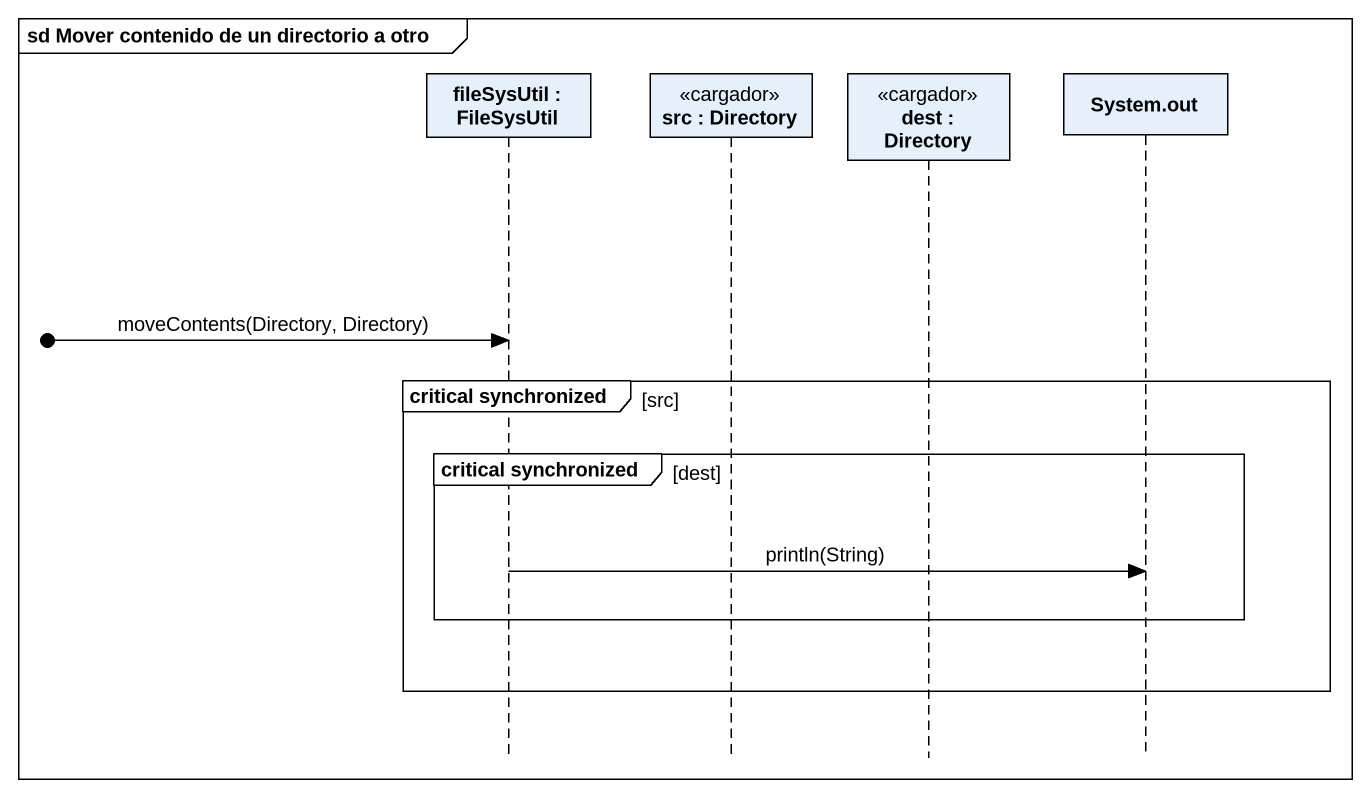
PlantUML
@startuml
mainframe sd Mover contenido de un directorio a otro
hide footbox
participant "fileSysUtil : FileSysUtil" as fileSysUtil
participant "src : Directory" as src <<cargador>>
participant "dest : Directory" as dest <<cargador>>
participant "System.out" as System_out

[o-> fileSysUtil : moveContents(Directory, Directory)
group critical synchronized [src]
  group critical synchronized [dest]
    fileSysUtil -> System_out : println(String)
  end
end
@enduml
